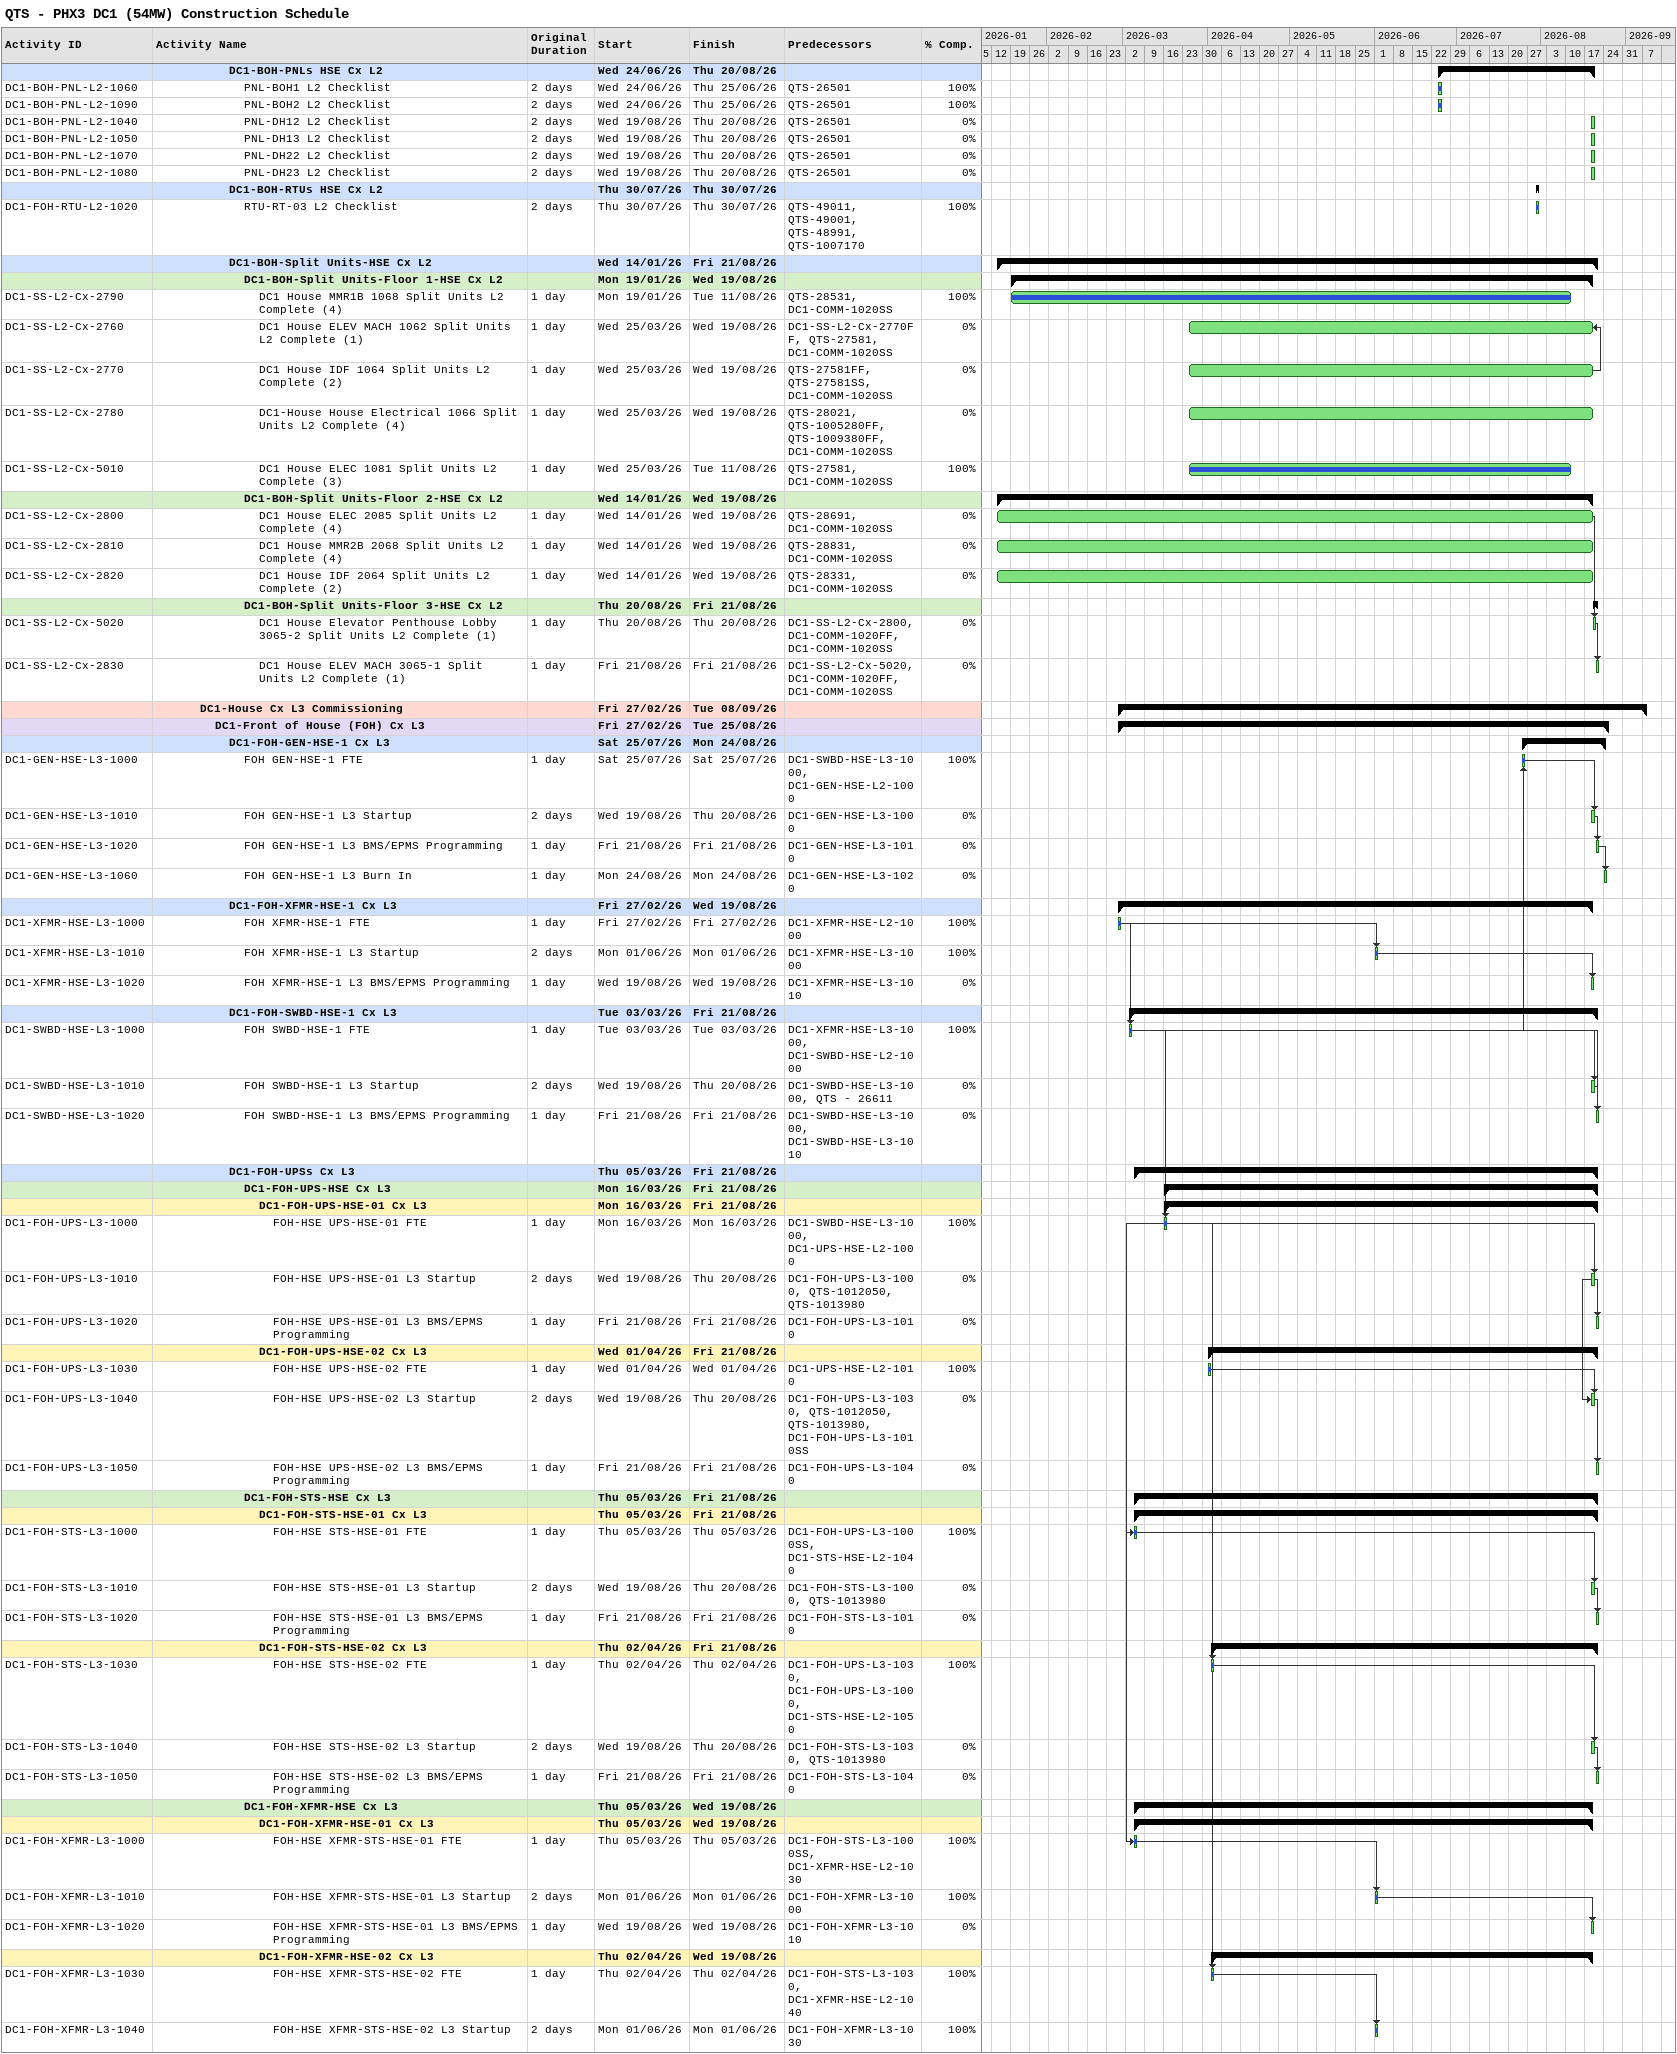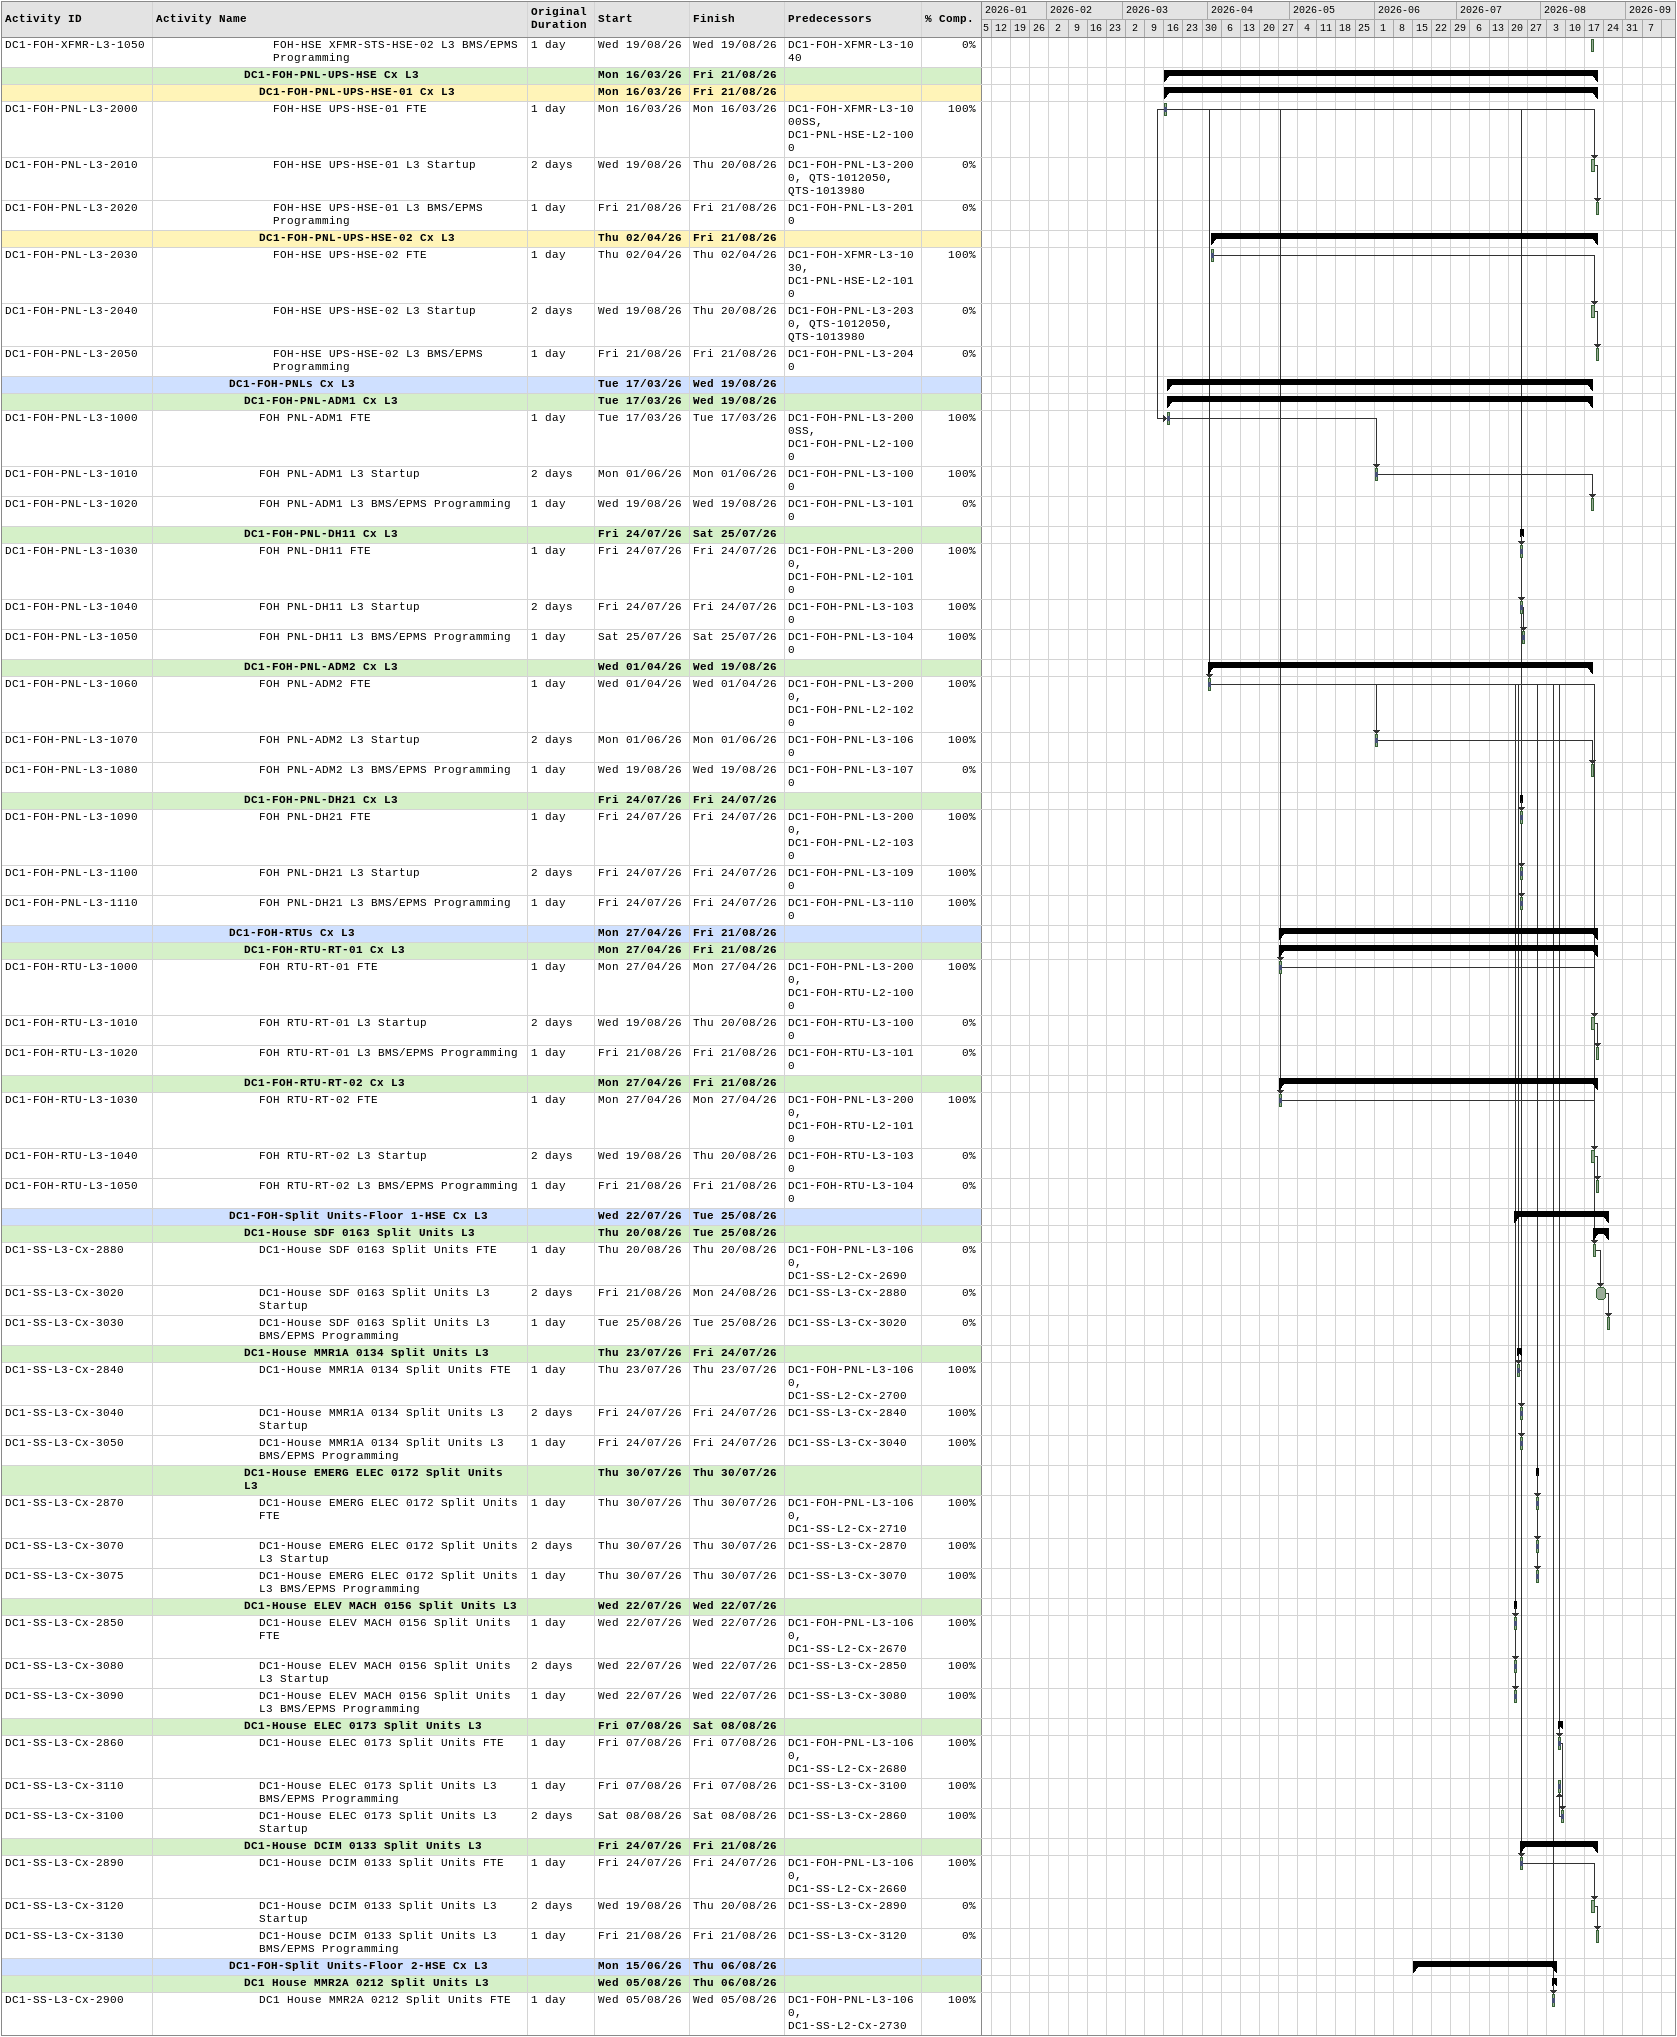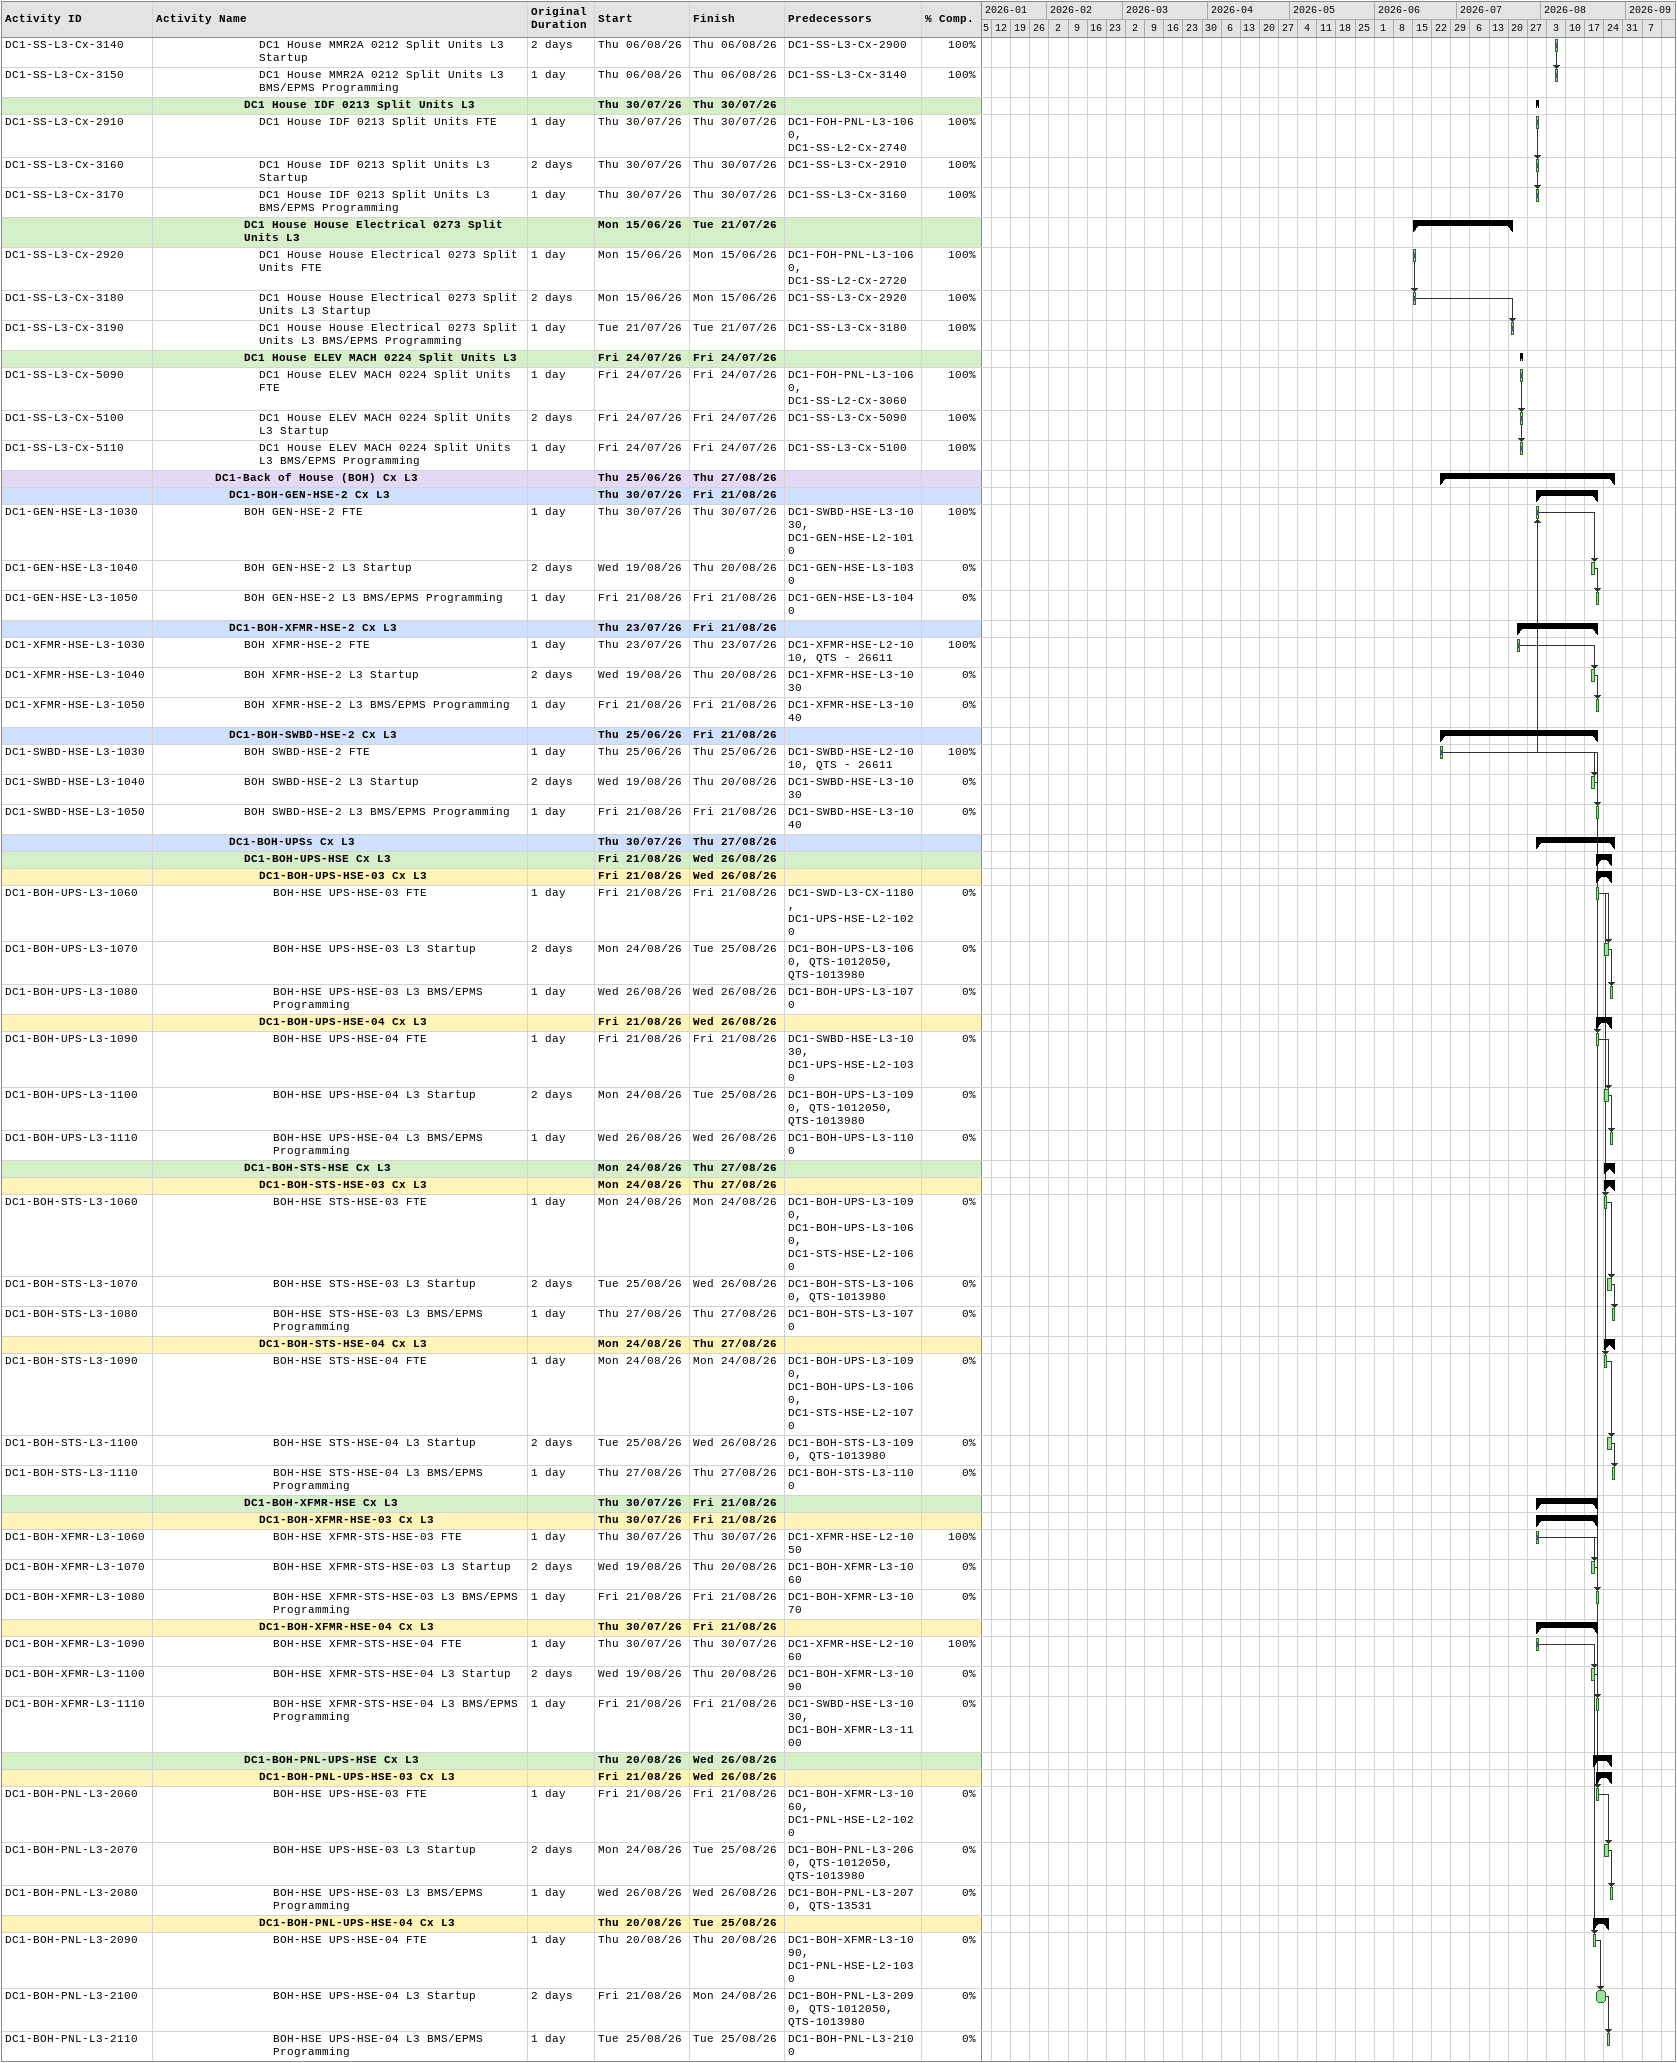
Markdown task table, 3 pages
QTS - PHX3 DC1 (54MW) Construction Schedule

| ID | Level | Task | Original duration | Start | Finish | Predecessors | % complete |
|---|---|---|---|---|---|---|---|
|  | 6 | **DC1-BOH-PNLs HSE Cx L2** |  | 2026-06-24 | 2026-08-20 |  |  |
| DC1-BOH-PNL-L2-1060 | 7 | PNL-BOH1 L2 Checklist | 2d | 2026-06-24 | 2026-06-25 | QTS-26501 | 100 |
| DC1-BOH-PNL-L2-1090 | 7 | PNL-BOH2 L2 Checklist | 2d | 2026-06-24 | 2026-06-25 | QTS-26501 | 100 |
| DC1-BOH-PNL-L2-1040 | 7 | PNL-DH12 L2 Checklist | 2d | 2026-08-19 | 2026-08-20 | QTS-26501 | 0 |
| DC1-BOH-PNL-L2-1050 | 7 | PNL-DH13 L2 Checklist | 2d | 2026-08-19 | 2026-08-20 | QTS-26501 | 0 |
| DC1-BOH-PNL-L2-1070 | 7 | PNL-DH22 L2 Checklist | 2d | 2026-08-19 | 2026-08-20 | QTS-26501 | 0 |
| DC1-BOH-PNL-L2-1080 | 7 | PNL-DH23 L2 Checklist | 2d | 2026-08-19 | 2026-08-20 | QTS-26501 | 0 |
|  | 6 | **DC1-BOH-RTUs HSE Cx L2** |  | 2026-07-30 | 2026-07-30 |  |  |
| DC1-FOH-RTU-L2-1020 | 7 | RTU-RT-03 L2 Checklist | 2d | 2026-07-30 | 2026-07-30 | QTS-49011, QTS-49001, QTS-48991, QTS-1007170 | 100 |
|  | 6 | **DC1-BOH-Split Units-HSE Cx L2** |  | 2026-01-14 | 2026-08-21 |  |  |
|  | 7 | **DC1-BOH-Split Units-Floor 1-HSE Cx L2** |  | 2026-01-19 | 2026-08-19 |  |  |
| DC1-SS-L2-Cx-2790 | 8 | DC1 House MMR1B 1068 Split Units L2 Complete (4) | 1d | 2026-01-19 | 2026-08-11 | QTS-28531, DC1-COMM-1020SS | 100 |
| DC1-SS-L2-Cx-2760 | 8 | DC1 House ELEV MACH 1062 Split Units L2 Complete (1) | 1d | 2026-03-25 | 2026-08-19 | DC1-SS-L2-Cx-2770FF, QTS-27581, DC1-COMM-1020SS | 0 |
| DC1-SS-L2-Cx-2770 | 8 | DC1 House IDF 1064 Split Units L2 Complete (2) | 1d | 2026-03-25 | 2026-08-19 | QTS-27581FF, QTS-27581SS, DC1-COMM-1020SS | 0 |
| DC1-SS-L2-Cx-2780 | 8 | DC1-House House Electrical 1066 Split Units L2 Complete (4) | 1d | 2026-03-25 | 2026-08-19 | QTS-28021, QTS-1005280FF, QTS-1009380FF, DC1-COMM-1020SS | 0 |
| DC1-SS-L2-Cx-5010 | 8 | DC1 House ELEC 1081 Split Units L2 Complete (3) | 1d | 2026-03-25 | 2026-08-11 | QTS-27581, DC1-COMM-1020SS | 100 |
|  | 7 | **DC1-BOH-Split Units-Floor 2-HSE Cx L2** |  | 2026-01-14 | 2026-08-19 |  |  |
| DC1-SS-L2-Cx-2800 | 8 | DC1 House ELEC 2085 Split Units L2 Complete (4) | 1d | 2026-01-14 | 2026-08-19 | QTS-28691, DC1-COMM-1020SS | 0 |
| DC1-SS-L2-Cx-2810 | 8 | DC1 House MMR2B 2068 Split Units L2 Complete (4) | 1d | 2026-01-14 | 2026-08-19 | QTS-28831, DC1-COMM-1020SS | 0 |
| DC1-SS-L2-Cx-2820 | 8 | DC1 House IDF 2064 Split Units L2 Complete (2) | 1d | 2026-01-14 | 2026-08-19 | QTS-28331, DC1-COMM-1020SS | 0 |
|  | 7 | **DC1-BOH-Split Units-Floor 3-HSE Cx L2** |  | 2026-08-20 | 2026-08-21 |  |  |
| DC1-SS-L2-Cx-5020 | 8 | DC1 House Elevator Penthouse Lobby 3065-2 Split Units L2 Complete (1) | 1d | 2026-08-20 | 2026-08-20 | DC1-SS-L2-Cx-2800, DC1-COMM-1020FF, DC1-COMM-1020SS | 0 |
| DC1-SS-L2-Cx-2830 | 8 | DC1 House ELEV MACH 3065-1 Split Units L2 Complete (1) | 1d | 2026-08-21 | 2026-08-21 | DC1-SS-L2-Cx-5020, DC1-COMM-1020FF, DC1-COMM-1020SS | 0 |
|  | 4 | **DC1-House Cx L3 Commissioning** |  | 2026-02-27 | 2026-09-08 |  |  |
|  | 5 | **DC1-Front of House (FOH) Cx L3** |  | 2026-02-27 | 2026-08-25 |  |  |
|  | 6 | **DC1-FOH-GEN-HSE-1 Cx L3** |  | 2026-07-25 | 2026-08-24 |  |  |
| DC1-GEN-HSE-L3-1000 | 7 | FOH GEN-HSE-1 FTE | 1d | 2026-07-25 | 2026-07-25 | DC1-SWBD-HSE-L3-1000, DC1-GEN-HSE-L2-1000 | 100 |
| DC1-GEN-HSE-L3-1010 | 7 | FOH GEN-HSE-1 L3 Startup | 2d | 2026-08-19 | 2026-08-20 | DC1-GEN-HSE-L3-1000 | 0 |
| DC1-GEN-HSE-L3-1020 | 7 | FOH GEN-HSE-1 L3 BMS/EPMS Programming | 1d | 2026-08-21 | 2026-08-21 | DC1-GEN-HSE-L3-1010 | 0 |
| DC1-GEN-HSE-L3-1060 | 7 | FOH GEN-HSE-1 L3 Burn In | 1d | 2026-08-24 | 2026-08-24 | DC1-GEN-HSE-L3-1020 | 0 |
|  | 6 | **DC1-FOH-XFMR-HSE-1 Cx L3** |  | 2026-02-27 | 2026-08-19 |  |  |
| DC1-XFMR-HSE-L3-1000 | 7 | FOH XFMR-HSE-1 FTE | 1d | 2026-02-27 | 2026-02-27 | DC1-XFMR-HSE-L2-1000 | 100 |
| DC1-XFMR-HSE-L3-1010 | 7 | FOH XFMR-HSE-1 L3 Startup | 2d | 2026-06-01 | 2026-06-01 | DC1-XFMR-HSE-L3-1000 | 100 |
| DC1-XFMR-HSE-L3-1020 | 7 | FOH XFMR-HSE-1 L3 BMS/EPMS Programming | 1d | 2026-08-19 | 2026-08-19 | DC1-XFMR-HSE-L3-1010 | 0 |
|  | 6 | **DC1-FOH-SWBD-HSE-1 Cx L3** |  | 2026-03-03 | 2026-08-21 |  |  |
| DC1-SWBD-HSE-L3-1000 | 7 | FOH SWBD-HSE-1 FTE | 1d | 2026-03-03 | 2026-03-03 | DC1-XFMR-HSE-L3-1000, DC1-SWBD-HSE-L2-1000 | 100 |
| DC1-SWBD-HSE-L3-1010 | 7 | FOH SWBD-HSE-1 L3 Startup | 2d | 2026-08-19 | 2026-08-20 | DC1-SWBD-HSE-L3-1000, QTS - 26611 | 0 |
| DC1-SWBD-HSE-L3-1020 | 7 | FOH SWBD-HSE-1 L3 BMS/EPMS Programming | 1d | 2026-08-21 | 2026-08-21 | DC1-SWBD-HSE-L3-1000, DC1-SWBD-HSE-L3-1010 | 0 |
|  | 6 | **DC1-FOH-UPSs Cx L3** |  | 2026-03-05 | 2026-08-21 |  |  |
|  | 7 | **DC1-FOH-UPS-HSE Cx L3** |  | 2026-03-16 | 2026-08-21 |  |  |
|  | 8 | **DC1-FOH-UPS-HSE-01 Cx L3** |  | 2026-03-16 | 2026-08-21 |  |  |
| DC1-FOH-UPS-L3-1000 | 9 | FOH-HSE UPS-HSE-01 FTE | 1d | 2026-03-16 | 2026-03-16 | DC1-SWBD-HSE-L3-1000, DC1-UPS-HSE-L2-1000 | 100 |
| DC1-FOH-UPS-L3-1010 | 9 | FOH-HSE UPS-HSE-01 L3 Startup | 2d | 2026-08-19 | 2026-08-20 | DC1-FOH-UPS-L3-1000, QTS-1012050, QTS-1013980 | 0 |
| DC1-FOH-UPS-L3-1020 | 9 | FOH-HSE UPS-HSE-01 L3 BMS/EPMS Programming | 1d | 2026-08-21 | 2026-08-21 | DC1-FOH-UPS-L3-1010 | 0 |
|  | 8 | **DC1-FOH-UPS-HSE-02 Cx L3** |  | 2026-04-01 | 2026-08-21 |  |  |
| DC1-FOH-UPS-L3-1030 | 9 | FOH-HSE UPS-HSE-02 FTE | 1d | 2026-04-01 | 2026-04-01 | DC1-UPS-HSE-L2-1010 | 100 |
| DC1-FOH-UPS-L3-1040 | 9 | FOH-HSE UPS-HSE-02 L3 Startup | 2d | 2026-08-19 | 2026-08-20 | DC1-FOH-UPS-L3-1030, QTS-1012050, QTS-1013980, DC1-FOH-UPS-L3-1010SS | 0 |
| DC1-FOH-UPS-L3-1050 | 9 | FOH-HSE UPS-HSE-02 L3 BMS/EPMS Programming | 1d | 2026-08-21 | 2026-08-21 | DC1-FOH-UPS-L3-1040 | 0 |
|  | 7 | **DC1-FOH-STS-HSE Cx L3** |  | 2026-03-05 | 2026-08-21 |  |  |
|  | 8 | **DC1-FOH-STS-HSE-01 Cx L3** |  | 2026-03-05 | 2026-08-21 |  |  |
| DC1-FOH-STS-L3-1000 | 9 | FOH-HSE STS-HSE-01 FTE | 1d | 2026-03-05 | 2026-03-05 | DC1-FOH-UPS-L3-1000SS, DC1-STS-HSE-L2-1040 | 100 |
| DC1-FOH-STS-L3-1010 | 9 | FOH-HSE STS-HSE-01 L3 Startup | 2d | 2026-08-19 | 2026-08-20 | DC1-FOH-STS-L3-1000, QTS-1013980 | 0 |
| DC1-FOH-STS-L3-1020 | 9 | FOH-HSE STS-HSE-01 L3 BMS/EPMS Programming | 1d | 2026-08-21 | 2026-08-21 | DC1-FOH-STS-L3-1010 | 0 |
|  | 8 | **DC1-FOH-STS-HSE-02 Cx L3** |  | 2026-04-02 | 2026-08-21 |  |  |
| DC1-FOH-STS-L3-1030 | 9 | FOH-HSE STS-HSE-02 FTE | 1d | 2026-04-02 | 2026-04-02 | DC1-FOH-UPS-L3-1030, DC1-FOH-UPS-L3-1000, DC1-STS-HSE-L2-1050 | 100 |
| DC1-FOH-STS-L3-1040 | 9 | FOH-HSE STS-HSE-02 L3 Startup | 2d | 2026-08-19 | 2026-08-20 | DC1-FOH-STS-L3-1030, QTS-1013980 | 0 |
| DC1-FOH-STS-L3-1050 | 9 | FOH-HSE STS-HSE-02 L3 BMS/EPMS Programming | 1d | 2026-08-21 | 2026-08-21 | DC1-FOH-STS-L3-1040 | 0 |
|  | 7 | **DC1-FOH-XFMR-HSE Cx L3** |  | 2026-03-05 | 2026-08-19 |  |  |
|  | 8 | **DC1-FOH-XFMR-HSE-01 Cx L3** |  | 2026-03-05 | 2026-08-19 |  |  |
| DC1-FOH-XFMR-L3-1000 | 9 | FOH-HSE XFMR-STS-HSE-01 FTE | 1d | 2026-03-05 | 2026-03-05 | DC1-FOH-STS-L3-1000SS, DC1-XFMR-HSE-L2-1030 | 100 |
| DC1-FOH-XFMR-L3-1010 | 9 | FOH-HSE XFMR-STS-HSE-01 L3 Startup | 2d | 2026-06-01 | 2026-06-01 | DC1-FOH-XFMR-L3-1000 | 100 |
| DC1-FOH-XFMR-L3-1020 | 9 | FOH-HSE XFMR-STS-HSE-01 L3 BMS/EPMS Programming | 1d | 2026-08-19 | 2026-08-19 | DC1-FOH-XFMR-L3-1010 | 0 |
|  | 8 | **DC1-FOH-XFMR-HSE-02 Cx L3** |  | 2026-04-02 | 2026-08-19 |  |  |
| DC1-FOH-XFMR-L3-1030 | 9 | FOH-HSE XFMR-STS-HSE-02 FTE | 1d | 2026-04-02 | 2026-04-02 | DC1-FOH-STS-L3-1030, DC1-XFMR-HSE-L2-1040 | 100 |
| DC1-FOH-XFMR-L3-1040 | 9 | FOH-HSE XFMR-STS-HSE-02 L3 Startup | 2d | 2026-06-01 | 2026-06-01 | DC1-FOH-XFMR-L3-1030 | 100 |
| DC1-FOH-XFMR-L3-1050 | 9 | FOH-HSE XFMR-STS-HSE-02 L3 BMS/EPMS Programming | 1d | 2026-08-19 | 2026-08-19 | DC1-FOH-XFMR-L3-1040 | 0 |
|  | 7 | **DC1-FOH-PNL-UPS-HSE Cx L3** |  | 2026-03-16 | 2026-08-21 |  |  |
|  | 8 | **DC1-FOH-PNL-UPS-HSE-01 Cx L3** |  | 2026-03-16 | 2026-08-21 |  |  |
| DC1-FOH-PNL-L3-2000 | 9 | FOH-HSE UPS-HSE-01 FTE | 1d | 2026-03-16 | 2026-03-16 | DC1-FOH-XFMR-L3-1000SS, DC1-PNL-HSE-L2-1000 | 100 |
| DC1-FOH-PNL-L3-2010 | 9 | FOH-HSE UPS-HSE-01 L3 Startup | 2d | 2026-08-19 | 2026-08-20 | DC1-FOH-PNL-L3-2000, QTS-1012050, QTS-1013980 | 0 |
| DC1-FOH-PNL-L3-2020 | 9 | FOH-HSE UPS-HSE-01 L3 BMS/EPMS Programming | 1d | 2026-08-21 | 2026-08-21 | DC1-FOH-PNL-L3-2010 | 0 |
|  | 8 | **DC1-FOH-PNL-UPS-HSE-02 Cx L3** |  | 2026-04-02 | 2026-08-21 |  |  |
| DC1-FOH-PNL-L3-2030 | 9 | FOH-HSE UPS-HSE-02 FTE | 1d | 2026-04-02 | 2026-04-02 | DC1-FOH-XFMR-L3-1030, DC1-PNL-HSE-L2-1010 | 100 |
| DC1-FOH-PNL-L3-2040 | 9 | FOH-HSE UPS-HSE-02 L3 Startup | 2d | 2026-08-19 | 2026-08-20 | DC1-FOH-PNL-L3-2030, QTS-1012050, QTS-1013980 | 0 |
| DC1-FOH-PNL-L3-2050 | 9 | FOH-HSE UPS-HSE-02 L3 BMS/EPMS Programming | 1d | 2026-08-21 | 2026-08-21 | DC1-FOH-PNL-L3-2040 | 0 |
|  | 6 | **DC1-FOH-PNLs Cx L3** |  | 2026-03-17 | 2026-08-19 |  |  |
|  | 7 | **DC1-FOH-PNL-ADM1 Cx L3** |  | 2026-03-17 | 2026-08-19 |  |  |
| DC1-FOH-PNL-L3-1000 | 8 | FOH PNL-ADM1 FTE | 1d | 2026-03-17 | 2026-03-17 | DC1-FOH-PNL-L3-2000SS, DC1-FOH-PNL-L2-1000 | 100 |
| DC1-FOH-PNL-L3-1010 | 8 | FOH PNL-ADM1 L3 Startup | 2d | 2026-06-01 | 2026-06-01 | DC1-FOH-PNL-L3-1000 | 100 |
| DC1-FOH-PNL-L3-1020 | 8 | FOH PNL-ADM1 L3 BMS/EPMS Programming | 1d | 2026-08-19 | 2026-08-19 | DC1-FOH-PNL-L3-1010 | 0 |
|  | 7 | **DC1-FOH-PNL-DH11 Cx L3** |  | 2026-07-24 | 2026-07-25 |  |  |
| DC1-FOH-PNL-L3-1030 | 8 | FOH PNL-DH11 FTE | 1d | 2026-07-24 | 2026-07-24 | DC1-FOH-PNL-L3-2000, DC1-FOH-PNL-L2-1010 | 100 |
| DC1-FOH-PNL-L3-1040 | 8 | FOH PNL-DH11 L3 Startup | 2d | 2026-07-24 | 2026-07-24 | DC1-FOH-PNL-L3-1030 | 100 |
| DC1-FOH-PNL-L3-1050 | 8 | FOH PNL-DH11 L3 BMS/EPMS Programming | 1d | 2026-07-25 | 2026-07-25 | DC1-FOH-PNL-L3-1040 | 100 |
|  | 7 | **DC1-FOH-PNL-ADM2 Cx L3** |  | 2026-04-01 | 2026-08-19 |  |  |
| DC1-FOH-PNL-L3-1060 | 8 | FOH PNL-ADM2 FTE | 1d | 2026-04-01 | 2026-04-01 | DC1-FOH-PNL-L3-2000, DC1-FOH-PNL-L2-1020 | 100 |
| DC1-FOH-PNL-L3-1070 | 8 | FOH PNL-ADM2 L3 Startup | 2d | 2026-06-01 | 2026-06-01 | DC1-FOH-PNL-L3-1060 | 100 |
| DC1-FOH-PNL-L3-1080 | 8 | FOH PNL-ADM2 L3 BMS/EPMS Programming | 1d | 2026-08-19 | 2026-08-19 | DC1-FOH-PNL-L3-1070 | 0 |
|  | 7 | **DC1-FOH-PNL-DH21 Cx L3** |  | 2026-07-24 | 2026-07-24 |  |  |
| DC1-FOH-PNL-L3-1090 | 8 | FOH PNL-DH21 FTE | 1d | 2026-07-24 | 2026-07-24 | DC1-FOH-PNL-L3-2000, DC1-FOH-PNL-L2-1030 | 100 |
| DC1-FOH-PNL-L3-1100 | 8 | FOH PNL-DH21 L3 Startup | 2d | 2026-07-24 | 2026-07-24 | DC1-FOH-PNL-L3-1090 | 100 |
| DC1-FOH-PNL-L3-1110 | 8 | FOH PNL-DH21 L3 BMS/EPMS Programming | 1d | 2026-07-24 | 2026-07-24 | DC1-FOH-PNL-L3-1100 | 100 |
|  | 6 | **DC1-FOH-RTUs Cx L3** |  | 2026-04-27 | 2026-08-21 |  |  |
|  | 7 | **DC1-FOH-RTU-RT-01 Cx L3** |  | 2026-04-27 | 2026-08-21 |  |  |
| DC1-FOH-RTU-L3-1000 | 8 | FOH RTU-RT-01 FTE | 1d | 2026-04-27 | 2026-04-27 | DC1-FOH-PNL-L3-2000, DC1-FOH-RTU-L2-1000 | 100 |
| DC1-FOH-RTU-L3-1010 | 8 | FOH RTU-RT-01 L3 Startup | 2d | 2026-08-19 | 2026-08-20 | DC1-FOH-RTU-L3-1000 | 0 |
| DC1-FOH-RTU-L3-1020 | 8 | FOH RTU-RT-01 L3 BMS/EPMS Programming | 1d | 2026-08-21 | 2026-08-21 | DC1-FOH-RTU-L3-1010 | 0 |
|  | 7 | **DC1-FOH-RTU-RT-02 Cx L3** |  | 2026-04-27 | 2026-08-21 |  |  |
| DC1-FOH-RTU-L3-1030 | 8 | FOH RTU-RT-02 FTE | 1d | 2026-04-27 | 2026-04-27 | DC1-FOH-PNL-L3-2000, DC1-FOH-RTU-L2-1010 | 100 |
| DC1-FOH-RTU-L3-1040 | 8 | FOH RTU-RT-02 L3 Startup | 2d | 2026-08-19 | 2026-08-20 | DC1-FOH-RTU-L3-1030 | 0 |
| DC1-FOH-RTU-L3-1050 | 8 | FOH RTU-RT-02 L3 BMS/EPMS Programming | 1d | 2026-08-21 | 2026-08-21 | DC1-FOH-RTU-L3-1040 | 0 |
|  | 6 | **DC1-FOH-Split Units-Floor 1-HSE Cx L3** |  | 2026-07-22 | 2026-08-25 |  |  |
|  | 7 | **DC1-House SDF 0163 Split Units L3** |  | 2026-08-20 | 2026-08-25 |  |  |
| DC1-SS-L3-Cx-2880 | 8 | DC1-House SDF 0163 Split Units FTE | 1d | 2026-08-20 | 2026-08-20 | DC1-FOH-PNL-L3-1060, DC1-SS-L2-Cx-2690 | 0 |
| DC1-SS-L3-Cx-3020 | 8 | DC1-House SDF 0163 Split Units L3 Startup | 2d | 2026-08-21 | 2026-08-24 | DC1-SS-L3-Cx-2880 | 0 |
| DC1-SS-L3-Cx-3030 | 8 | DC1-House SDF 0163 Split Units L3 BMS/EPMS Programming | 1d | 2026-08-25 | 2026-08-25 | DC1-SS-L3-Cx-3020 | 0 |
|  | 7 | **DC1-House MMR1A 0134 Split Units L3** |  | 2026-07-23 | 2026-07-24 |  |  |
| DC1-SS-L3-Cx-2840 | 8 | DC1-House MMR1A 0134 Split Units FTE | 1d | 2026-07-23 | 2026-07-23 | DC1-FOH-PNL-L3-1060, DC1-SS-L2-Cx-2700 | 100 |
| DC1-SS-L3-Cx-3040 | 8 | DC1-House MMR1A 0134 Split Units L3 Startup | 2d | 2026-07-24 | 2026-07-24 | DC1-SS-L3-Cx-2840 | 100 |
| DC1-SS-L3-Cx-3050 | 8 | DC1-House MMR1A 0134 Split Units L3 BMS/EPMS Programming | 1d | 2026-07-24 | 2026-07-24 | DC1-SS-L3-Cx-3040 | 100 |
|  | 7 | **DC1-House EMERG ELEC 0172 Split Units L3** |  | 2026-07-30 | 2026-07-30 |  |  |
| DC1-SS-L3-Cx-2870 | 8 | DC1-House EMERG ELEC 0172 Split Units FTE | 1d | 2026-07-30 | 2026-07-30 | DC1-FOH-PNL-L3-1060, DC1-SS-L2-Cx-2710 | 100 |
| DC1-SS-L3-Cx-3070 | 8 | DC1-House EMERG ELEC 0172 Split Units L3 Startup | 2d | 2026-07-30 | 2026-07-30 | DC1-SS-L3-Cx-2870 | 100 |
| DC1-SS-L3-Cx-3075 | 8 | DC1-House EMERG ELEC 0172 Split Units L3 BMS/EPMS Programming | 1d | 2026-07-30 | 2026-07-30 | DC1-SS-L3-Cx-3070 | 100 |
|  | 7 | **DC1-House ELEV MACH 0156 Split Units L3** |  | 2026-07-22 | 2026-07-22 |  |  |
| DC1-SS-L3-Cx-2850 | 8 | DC1-House ELEV MACH 0156 Split Units FTE | 1d | 2026-07-22 | 2026-07-22 | DC1-FOH-PNL-L3-1060, DC1-SS-L2-Cx-2670 | 100 |
| DC1-SS-L3-Cx-3080 | 8 | DC1-House ELEV MACH 0156 Split Units L3 Startup | 2d | 2026-07-22 | 2026-07-22 | DC1-SS-L3-Cx-2850 | 100 |
| DC1-SS-L3-Cx-3090 | 8 | DC1-House ELEV MACH 0156 Split Units L3 BMS/EPMS Programming | 1d | 2026-07-22 | 2026-07-22 | DC1-SS-L3-Cx-3080 | 100 |
|  | 7 | **DC1-House ELEC 0173 Split Units L3** |  | 2026-08-07 | 2026-08-08 |  |  |
| DC1-SS-L3-Cx-2860 | 8 | DC1-House ELEC 0173 Split Units FTE | 1d | 2026-08-07 | 2026-08-07 | DC1-FOH-PNL-L3-1060, DC1-SS-L2-Cx-2680 | 100 |
| DC1-SS-L3-Cx-3110 | 8 | DC1-House ELEC 0173 Split Units L3 BMS/EPMS Programming | 1d | 2026-08-07 | 2026-08-07 | DC1-SS-L3-Cx-3100 | 100 |
| DC1-SS-L3-Cx-3100 | 8 | DC1-House ELEC 0173 Split Units L3 Startup | 2d | 2026-08-08 | 2026-08-08 | DC1-SS-L3-Cx-2860 | 100 |
|  | 7 | **DC1-House DCIM 0133 Split Units L3** |  | 2026-07-24 | 2026-08-21 |  |  |
| DC1-SS-L3-Cx-2890 | 8 | DC1-House DCIM 0133 Split Units FTE | 1d | 2026-07-24 | 2026-07-24 | DC1-FOH-PNL-L3-1060, DC1-SS-L2-Cx-2660 | 100 |
| DC1-SS-L3-Cx-3120 | 8 | DC1-House DCIM 0133 Split Units L3 Startup | 2d | 2026-08-19 | 2026-08-20 | DC1-SS-L3-Cx-2890 | 0 |
| DC1-SS-L3-Cx-3130 | 8 | DC1-House DCIM 0133 Split Units L3 BMS/EPMS Programming | 1d | 2026-08-21 | 2026-08-21 | DC1-SS-L3-Cx-3120 | 0 |
|  | 6 | **DC1-FOH-Split Units-Floor 2-HSE Cx L3** |  | 2026-06-15 | 2026-08-06 |  |  |
|  | 7 | **DC1 House MMR2A 0212 Split Units L3** |  | 2026-08-05 | 2026-08-06 |  |  |
| DC1-SS-L3-Cx-2900 | 8 | DC1 House MMR2A 0212 Split Units FTE | 1d | 2026-08-05 | 2026-08-05 | DC1-FOH-PNL-L3-1060, DC1-SS-L2-Cx-2730 | 100 |
| DC1-SS-L3-Cx-3140 | 8 | DC1 House MMR2A 0212 Split Units L3 Startup | 2d | 2026-08-06 | 2026-08-06 | DC1-SS-L3-Cx-2900 | 100 |
| DC1-SS-L3-Cx-3150 | 8 | DC1 House MMR2A 0212 Split Units L3 BMS/EPMS Programming | 1d | 2026-08-06 | 2026-08-06 | DC1-SS-L3-Cx-3140 | 100 |
|  | 7 | **DC1 House IDF 0213 Split Units L3** |  | 2026-07-30 | 2026-07-30 |  |  |
| DC1-SS-L3-Cx-2910 | 8 | DC1 House IDF 0213 Split Units FTE | 1d | 2026-07-30 | 2026-07-30 | DC1-FOH-PNL-L3-1060, DC1-SS-L2-Cx-2740 | 100 |
| DC1-SS-L3-Cx-3160 | 8 | DC1 House IDF 0213 Split Units L3 Startup | 2d | 2026-07-30 | 2026-07-30 | DC1-SS-L3-Cx-2910 | 100 |
| DC1-SS-L3-Cx-3170 | 8 | DC1 House IDF 0213 Split Units L3 BMS/EPMS Programming | 1d | 2026-07-30 | 2026-07-30 | DC1-SS-L3-Cx-3160 | 100 |
|  | 7 | **DC1 House House Electrical 0273 Split Units L3** |  | 2026-06-15 | 2026-07-21 |  |  |
| DC1-SS-L3-Cx-2920 | 8 | DC1 House House Electrical 0273 Split Units FTE | 1d | 2026-06-15 | 2026-06-15 | DC1-FOH-PNL-L3-1060, DC1-SS-L2-Cx-2720 | 100 |
| DC1-SS-L3-Cx-3180 | 8 | DC1 House House Electrical 0273 Split Units L3 Startup | 2d | 2026-06-15 | 2026-06-15 | DC1-SS-L3-Cx-2920 | 100 |
| DC1-SS-L3-Cx-3190 | 8 | DC1 House House Electrical 0273 Split Units L3 BMS/EPMS Programming | 1d | 2026-07-21 | 2026-07-21 | DC1-SS-L3-Cx-3180 | 100 |
|  | 7 | **DC1 House ELEV MACH 0224 Split Units L3** |  | 2026-07-24 | 2026-07-24 |  |  |
| DC1-SS-L3-Cx-5090 | 8 | DC1 House ELEV MACH 0224 Split Units FTE | 1d | 2026-07-24 | 2026-07-24 | DC1-FOH-PNL-L3-1060, DC1-SS-L2-Cx-3060 | 100 |
| DC1-SS-L3-Cx-5100 | 8 | DC1 House ELEV MACH 0224 Split Units L3 Startup | 2d | 2026-07-24 | 2026-07-24 | DC1-SS-L3-Cx-5090 | 100 |
| DC1-SS-L3-Cx-5110 | 8 | DC1 House ELEV MACH 0224 Split Units L3 BMS/EPMS Programming | 1d | 2026-07-24 | 2026-07-24 | DC1-SS-L3-Cx-5100 | 100 |
|  | 5 | **DC1-Back of House (BOH) Cx L3** |  | 2026-06-25 | 2026-08-27 |  |  |
|  | 6 | **DC1-BOH-GEN-HSE-2 Cx L3** |  | 2026-07-30 | 2026-08-21 |  |  |
| DC1-GEN-HSE-L3-1030 | 7 | BOH GEN-HSE-2 FTE | 1d | 2026-07-30 | 2026-07-30 | DC1-SWBD-HSE-L3-1030, DC1-GEN-HSE-L2-1010 | 100 |
| DC1-GEN-HSE-L3-1040 | 7 | BOH GEN-HSE-2 L3 Startup | 2d | 2026-08-19 | 2026-08-20 | DC1-GEN-HSE-L3-1030 | 0 |
| DC1-GEN-HSE-L3-1050 | 7 | BOH GEN-HSE-2 L3 BMS/EPMS Programming | 1d | 2026-08-21 | 2026-08-21 | DC1-GEN-HSE-L3-1040 | 0 |
|  | 6 | **DC1-BOH-XFMR-HSE-2 Cx L3** |  | 2026-07-23 | 2026-08-21 |  |  |
| DC1-XFMR-HSE-L3-1030 | 7 | BOH XFMR-HSE-2 FTE | 1d | 2026-07-23 | 2026-07-23 | DC1-XFMR-HSE-L2-1010, QTS - 26611 | 100 |
| DC1-XFMR-HSE-L3-1040 | 7 | BOH XFMR-HSE-2 L3 Startup | 2d | 2026-08-19 | 2026-08-20 | DC1-XFMR-HSE-L3-1030 | 0 |
| DC1-XFMR-HSE-L3-1050 | 7 | BOH XFMR-HSE-2 L3 BMS/EPMS Programming | 1d | 2026-08-21 | 2026-08-21 | DC1-XFMR-HSE-L3-1040 | 0 |
|  | 6 | **DC1-BOH-SWBD-HSE-2 Cx L3** |  | 2026-06-25 | 2026-08-21 |  |  |
| DC1-SWBD-HSE-L3-1030 | 7 | BOH SWBD-HSE-2 FTE | 1d | 2026-06-25 | 2026-06-25 | DC1-SWBD-HSE-L2-1010, QTS - 26611 | 100 |
| DC1-SWBD-HSE-L3-1040 | 7 | BOH SWBD-HSE-2 L3 Startup | 2d | 2026-08-19 | 2026-08-20 | DC1-SWBD-HSE-L3-1030 | 0 |
| DC1-SWBD-HSE-L3-1050 | 7 | BOH SWBD-HSE-2 L3 BMS/EPMS Programming | 1d | 2026-08-21 | 2026-08-21 | DC1-SWBD-HSE-L3-1040 | 0 |
|  | 6 | **DC1-BOH-UPSs Cx L3** |  | 2026-07-30 | 2026-08-27 |  |  |
|  | 7 | **DC1-BOH-UPS-HSE Cx L3** |  | 2026-08-21 | 2026-08-26 |  |  |
|  | 8 | **DC1-BOH-UPS-HSE-03 Cx L3** |  | 2026-08-21 | 2026-08-26 |  |  |
| DC1-BOH-UPS-L3-1060 | 9 | BOH-HSE UPS-HSE-03 FTE | 1d | 2026-08-21 | 2026-08-21 | DC1-SWD-L3-CX-1180, DC1-UPS-HSE-L2-1020 | 0 |
| DC1-BOH-UPS-L3-1070 | 9 | BOH-HSE UPS-HSE-03 L3 Startup | 2d | 2026-08-24 | 2026-08-25 | DC1-BOH-UPS-L3-1060, QTS-1012050, QTS-1013980 | 0 |
| DC1-BOH-UPS-L3-1080 | 9 | BOH-HSE UPS-HSE-03 L3 BMS/EPMS Programming | 1d | 2026-08-26 | 2026-08-26 | DC1-BOH-UPS-L3-1070 | 0 |
|  | 8 | **DC1-BOH-UPS-HSE-04 Cx L3** |  | 2026-08-21 | 2026-08-26 |  |  |
| DC1-BOH-UPS-L3-1090 | 9 | BOH-HSE UPS-HSE-04 FTE | 1d | 2026-08-21 | 2026-08-21 | DC1-SWBD-HSE-L3-1030, DC1-UPS-HSE-L2-1030 | 0 |
| DC1-BOH-UPS-L3-1100 | 9 | BOH-HSE UPS-HSE-04 L3 Startup | 2d | 2026-08-24 | 2026-08-25 | DC1-BOH-UPS-L3-1090, QTS-1012050, QTS-1013980 | 0 |
| DC1-BOH-UPS-L3-1110 | 9 | BOH-HSE UPS-HSE-04 L3 BMS/EPMS Programming | 1d | 2026-08-26 | 2026-08-26 | DC1-BOH-UPS-L3-1100 | 0 |
|  | 7 | **DC1-BOH-STS-HSE Cx L3** |  | 2026-08-24 | 2026-08-27 |  |  |
|  | 8 | **DC1-BOH-STS-HSE-03 Cx L3** |  | 2026-08-24 | 2026-08-27 |  |  |
| DC1-BOH-STS-L3-1060 | 9 | BOH-HSE STS-HSE-03 FTE | 1d | 2026-08-24 | 2026-08-24 | DC1-BOH-UPS-L3-1090, DC1-BOH-UPS-L3-1060, DC1-STS-HSE-L2-1060 | 0 |
| DC1-BOH-STS-L3-1070 | 9 | BOH-HSE STS-HSE-03 L3 Startup | 2d | 2026-08-25 | 2026-08-26 | DC1-BOH-STS-L3-1060, QTS-1013980 | 0 |
| DC1-BOH-STS-L3-1080 | 9 | BOH-HSE STS-HSE-03 L3 BMS/EPMS Programming | 1d | 2026-08-27 | 2026-08-27 | DC1-BOH-STS-L3-1070 | 0 |
|  | 8 | **DC1-BOH-STS-HSE-04 Cx L3** |  | 2026-08-24 | 2026-08-27 |  |  |
| DC1-BOH-STS-L3-1090 | 9 | BOH-HSE STS-HSE-04 FTE | 1d | 2026-08-24 | 2026-08-24 | DC1-BOH-UPS-L3-1090, DC1-BOH-UPS-L3-1060, DC1-STS-HSE-L2-1070 | 0 |
| DC1-BOH-STS-L3-1100 | 9 | BOH-HSE STS-HSE-04 L3 Startup | 2d | 2026-08-25 | 2026-08-26 | DC1-BOH-STS-L3-1090, QTS-1013980 | 0 |
| DC1-BOH-STS-L3-1110 | 9 | BOH-HSE STS-HSE-04 L3 BMS/EPMS Programming | 1d | 2026-08-27 | 2026-08-27 | DC1-BOH-STS-L3-1100 | 0 |
|  | 7 | **DC1-BOH-XFMR-HSE Cx L3** |  | 2026-07-30 | 2026-08-21 |  |  |
|  | 8 | **DC1-BOH-XFMR-HSE-03 Cx L3** |  | 2026-07-30 | 2026-08-21 |  |  |
| DC1-BOH-XFMR-L3-1060 | 9 | BOH-HSE XFMR-STS-HSE-03 FTE | 1d | 2026-07-30 | 2026-07-30 | DC1-XFMR-HSE-L2-1050 | 100 |
| DC1-BOH-XFMR-L3-1070 | 9 | BOH-HSE XFMR-STS-HSE-03 L3 Startup | 2d | 2026-08-19 | 2026-08-20 | DC1-BOH-XFMR-L3-1060 | 0 |
| DC1-BOH-XFMR-L3-1080 | 9 | BOH-HSE XFMR-STS-HSE-03 L3 BMS/EPMS Programming | 1d | 2026-08-21 | 2026-08-21 | DC1-BOH-XFMR-L3-1070 | 0 |
|  | 8 | **DC1-BOH-XFMR-HSE-04 Cx L3** |  | 2026-07-30 | 2026-08-21 |  |  |
| DC1-BOH-XFMR-L3-1090 | 9 | BOH-HSE XFMR-STS-HSE-04 FTE | 1d | 2026-07-30 | 2026-07-30 | DC1-XFMR-HSE-L2-1060 | 100 |
| DC1-BOH-XFMR-L3-1100 | 9 | BOH-HSE XFMR-STS-HSE-04 L3 Startup | 2d | 2026-08-19 | 2026-08-20 | DC1-BOH-XFMR-L3-1090 | 0 |
| DC1-BOH-XFMR-L3-1110 | 9 | BOH-HSE XFMR-STS-HSE-04 L3 BMS/EPMS Programming | 1d | 2026-08-21 | 2026-08-21 | DC1-SWBD-HSE-L3-1030, DC1-BOH-XFMR-L3-1100 | 0 |
|  | 7 | **DC1-BOH-PNL-UPS-HSE Cx L3** |  | 2026-08-20 | 2026-08-26 |  |  |
|  | 8 | **DC1-BOH-PNL-UPS-HSE-03 Cx L3** |  | 2026-08-21 | 2026-08-26 |  |  |
| DC1-BOH-PNL-L3-2060 | 9 | BOH-HSE UPS-HSE-03 FTE | 1d | 2026-08-21 | 2026-08-21 | DC1-BOH-XFMR-L3-1060, DC1-PNL-HSE-L2-1020 | 0 |
| DC1-BOH-PNL-L3-2070 | 9 | BOH-HSE UPS-HSE-03 L3 Startup | 2d | 2026-08-24 | 2026-08-25 | DC1-BOH-PNL-L3-2060, QTS-1012050, QTS-1013980 | 0 |
| DC1-BOH-PNL-L3-2080 | 9 | BOH-HSE UPS-HSE-03 L3 BMS/EPMS Programming | 1d | 2026-08-26 | 2026-08-26 | DC1-BOH-PNL-L3-2070, QTS-13531 | 0 |
|  | 8 | **DC1-BOH-PNL-UPS-HSE-04 Cx L3** |  | 2026-08-20 | 2026-08-25 |  |  |
| DC1-BOH-PNL-L3-2090 | 9 | BOH-HSE UPS-HSE-04 FTE | 1d | 2026-08-20 | 2026-08-20 | DC1-BOH-XFMR-L3-1090, DC1-PNL-HSE-L2-1030 | 0 |
| DC1-BOH-PNL-L3-2100 | 9 | BOH-HSE UPS-HSE-04 L3 Startup | 2d | 2026-08-21 | 2026-08-24 | DC1-BOH-PNL-L3-2090, QTS-1012050, QTS-1013980 | 0 |
| DC1-BOH-PNL-L3-2110 | 9 | BOH-HSE UPS-HSE-04 L3 BMS/EPMS Programming | 1d | 2026-08-25 | 2026-08-25 | DC1-BOH-PNL-L3-2100 | 0 |
